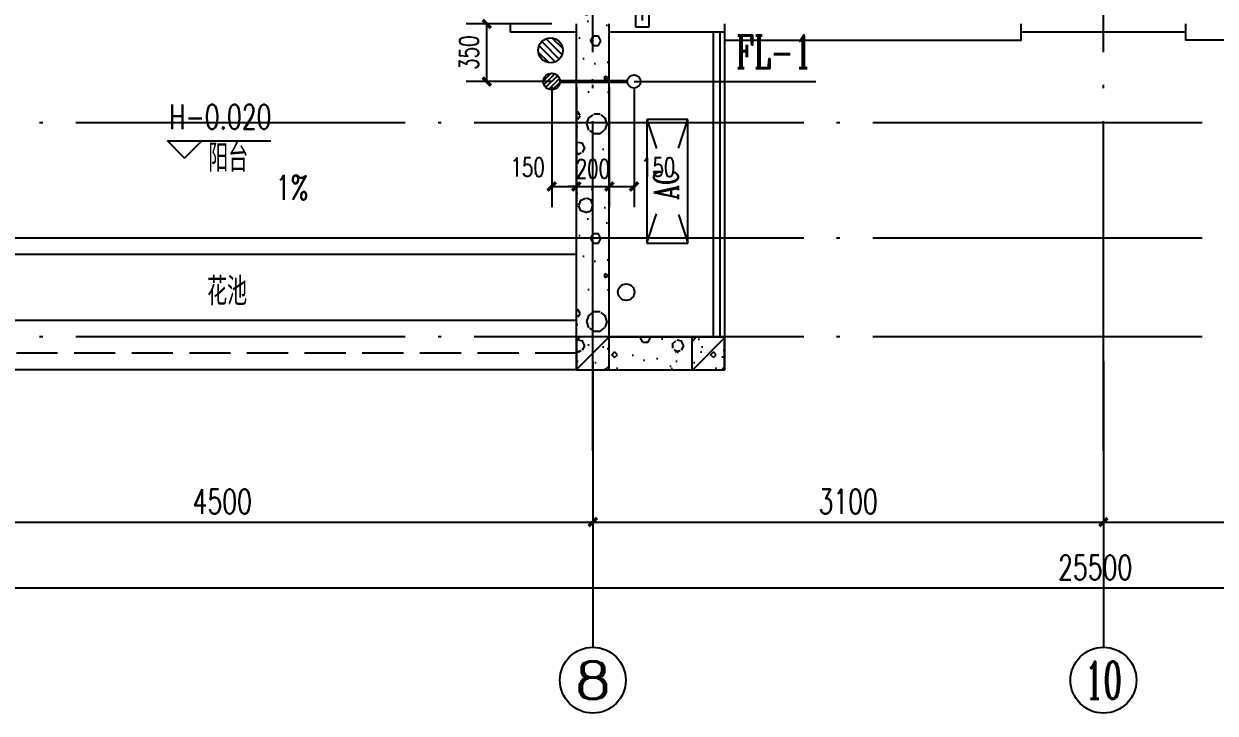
# Model space of a CAD drawing. Extents: x -287580 to -53108, y -522338 to -82629.
# Drawn here: x -147340 to -140107, y -475206 to -471022 of the extents above; entities that cross this region are included whole.
import ezdxf
from ezdxf.enums import TextEntityAlignment as Align

# ---------------------------------------------------------------- set-up
doc = ezdxf.new("R2010")
doc.units = 0
doc.header["$LTSCALE"] = 1000
doc.header["$MEASUREMENT"] = 0
doc.linetypes.add('DASH', pattern=[0.35, 0.25, -0.1])
doc.linetypes.add('DOTE', pattern=[2.42, 2, -0.2, 0.02, -0.2])
for name, color, linetype in [('AXIS', 3, 'Continuous'), ('AXIS_TEXT', 7, 'Continuous'), ('DIM_ELEV', 3, 'Continuous'), ('DIM_SYMB', 99, 'Continuous'), ('DIM_废水', 3, 'Continuous'), ('DOTE', 99, 'Continuous'), ('EQUIP_地漏', 7, 'Continuous'), ('kan', 146, 'Continuous'), ('KTIAO', 124, 'Continuous'), ('PIPE-废水', 31, 'Continuous'), ('PUB_HATCH', 8, 'Continuous'), ('PUB_TEXT', 7, 'Continuous'), ('TWT_DIM', 3, 'Continuous'), ('VPIPE-废水', 31, 'Continuous'), ('WALL', 9, 'Continuous'), ('家具', 187, 'Continuous'), ('栏杆', 169, 'Continuous'), ('空调、空调洞', 66, 'Continuous'), ('面层', 215, 'Continuous'), ('面积', 6, 'Continuous')]:
    doc.layers.add(name, color=color, linetype=linetype)
doc.layers.add('RENDERING', color=125, linetype='Continuous', lineweight=13)
doc.styles.add('_ROMANC', font='romanc__.ttf', dxfattribs={"width": 0.700005})
doc.styles.add('_TCH_AXIS', font='COMPLEX', dxfattribs={"bigfont": 'GBCBIG'})
doc.styles.add('_TCH_DIM', font='SIMPLEX', dxfattribs={"bigfont": 'GBCBIG'})
doc.styles.add('_TCH_DIM_T3', font='SIMPLEX', dxfattribs={"width": 0.705882, "bigfont": 'GBCBIG'})
doc.styles.add('_TWT_SERIAL', font='COMPLEX', dxfattribs={"width": 0.8, "height": 3, "bigfont": 'HZTXT'})
doc.styles.add('DIM_FONT', font='simplex_.ttf', dxfattribs={"width": 0.7, "bigfont": 'GBCBIG'})
doc.styles.get("Standard").update_dxf_attribs({"font": 'gbenor.shx', "bigfont": 'gbcbig.shx'})
doc.dimstyles.new('_TCH_ARCH&&50', dxfattribs={"dimtxt": 148.75, "dimasz": 50, "dimexe": 125, "dimexo": 150, "dimgap": 50, "dimtad": 1, "dimdec": 0, "dimzin": 0, "dimdsep": 46, "dimtxsty": '_TCH_DIM_T3', "dimblk": 'ARCHTICK', "dimcen": 0.09, "dimclrt": 7, "dimazin": 2, "dimtfac": 1, "dimtdec": 0, "dimtix": 1, "dimtmove": 2, "dimatfit": 3, "dimfxl": 0, "dimtolj": 1, "dimtzin": 0, "dimarcsym": 0})
doc.dimstyles.new('_TWT_ARCH&&50', dxfattribs={"dimtxt": 114.75, "dimasz": 50, "dimexe": 125, "dimexo": 150, "dimgap": 50, "dimtad": 1, "dimdec": 0, "dimzin": 0, "dimdsep": 46, "dimtxsty": '_TCH_DIM_T3', "dimblk": 'ARCHTICK', "dimcen": 0.09, "dimclrd": 4, "dimclre": 4, "dimclrt": 4, "dimazin": 2, "dimtfac": 1, "dimtdec": 0, "dimtix": 1, "dimtmove": 2, "dimatfit": 3, "dimfxl": 0, "dimtolj": 1, "dimtzin": 0, "dimarcsym": 0})
pattern_1 = [(45, (215520.8, 801911.87), (-88.388348, 88.388348), []), (50, (215520.8, 801911.87), (358.63009, -31.37607), [37.5, -412.5]), (355, (215520.8, 801911.87), (-69.37567, 376.09607), [30, -330]), (100.4514, (215550.7, 801909.25), (289.25469, 344.71977), [31.8701, -350.57106]), (46.1842, (215520.8, 802011.87), (533.62052, -82.7595), [56.25, -618.75]), (96.6356, (215565.27, 802004.97), (467.33135, 487.05894), [47.80514, -525.8565]), (351.1842, (215520.8, 802011.87), (467.33097, 487.0593), [45, -495]), (21, (215570.8, 801986.87), (298.45353, -201.30945), [37.5, -412.5]), (326, (215570.8, 801986.87), (121.65767, 362.57502), [30, -330]), (71.4514, (215595.67, 801970.1), (420.11131, 161.26525), [31.8701, -350.57106]), (37.5, (215520.8, 801911.87), (6.079928, 166.446927), [0, -326, 0, -335, 0, -331.25]), (7.5, (215520.8, 801911.87), (131.53477, 197.205856), [0, -191, 0, -318.5, 0, -126.25]), (327.5, (215409.3, 801911.87), (266.911218, -11.277436), [0, -125, 0, -390, 0, -517.5]), (317.5, (215359.3, 801911.87), (291.593085, 50.05249), [0, -162.5, 0, -259, 0, -367.5])]
pattern_2 = [(0, (177, -183), (300, 600), [0, -600]), (0, (-174, -264), (300, 600), [0, -600]), (0, (21, -270), (300, 600), [0, -600]), (0, (234, -93), (300, 600), [0, -600]), (0, (-15, -300), (300, 600), [0, -600]), (0, (294, 285), (300, 600), [0, -600]), (0, (111, 237), (300, 600), [0, -600]), (0, (207, 162), (300, 600), [0, -600]), (0, (-282, 150), (300, 600), [0, -600]), (0, (12, 123), (300, 600), [0, -600]), (0, (-102, -30), (300, 600), [0, -600]), (0, (-96, -255), (300, 600), [0, -600]), (0, (129, -279), (300, 600), [0, -600]), (0, (294, -15), (300, 600), [0, -600]), (0, (-267, -108), (300, 600), [0, -600]), (0, (-216, -6), (300, 600), [0, -600]), (0, (18, -48), (300, 600), [0, -600]), (0, (-66, -135), (300, 600), [0, -600]), (0, (-114, 63), (300, 600), [0, -600]), (0, (-39, 288), (300, 600), [0, -600]), (0, (-243, -234), (300, 600), [0, -600]), (0, (87, 165), (300, 600), [0, -600]), (0, (-192, 174), (300, 600), [0, -600]), (0, (-240, 252), (300, 600), [0, -600]), (130.601294, (257.143, 97.143), (-1499.9999834, 1800.0000079), [26.34155, -11037.111]), (18.434949, (214.29, 108.57), (1499.999994, 599.999996), [27.10524, -3767.6279]), (90, (214.3, 82.86), (300, 600), [25.7143, -1174.28565]), (161.56505, (240, 74.29), (-1500.000008, 599.999955), [27.10524, -3767.6279]), (53.130102, (240, 74.29), (300, 600), [28.5714, -2971.4285]), (135, (262.86, -231.43), (-300.00004, 599.99996), [24.24366, -1672.8126]), (45, (228.57, -231.43), (300, 600), [24.24366, -1672.8126]), (135, (245.71, -248.57), (-300.00004, 599.99996), [24.24366, -1672.8126]), (45, (245.71, -248.57), (300, 600), [24.24366, -1672.8126]), (116.56505, (-25.7, 171.43), (-5e-05, 1199.99997), [31.9438, -638.8765]), (180, (-40, 200), (-300, 600), [34.2857, -565.71425]), (63.43495, (-88.57, 171.43), (3e-06, 1200), [31.9438, -638.8765]), (116.56505, (-74.3, 142.86), (-5e-05, 1199.99997), [31.9438, -638.8765]), (0, (-74.3, 142.86), (300, 600), [34.2857, -565.71425]), (63.43495, (-40, 142.86), (3e-06, 1200), [31.9438, -638.8765]), (107.102728, (200, -31.429), (-899.9999656, 3000.0000048), [38.86135, -16282.9025]), (143.972626, (188.57, 5.714), (-5699.9999277, 4199.9999952), [38.86135, -8122.02]), (180, (157.14, 28.6), (-300, 600), [37.14286, -562.8571]), (36.027373, (88.57, 5.714), (5699.999958, 4199.9999547), [38.86135, -8122.02]), (71.565051, (77.14, -28.57), (900.000005, 2999.999995), [36.1403, -3758.5928]), (107.102728, (88.571, -65.714), (-899.9999656, 3000.0000048), [38.86135, -16282.9025]), (143.972626, (120, -88.57), (-5699.9999277, 4199.9999952), [38.86135, -8122.02]), (0, (120, -88.6), (300, 600), [37.14286, -562.8571]), (36.027373, (157.143, -88.57), (5699.999958, 4199.9999547), [38.86135, -8122.02]), (71.565051, (188.57, -65.71), (900.000005, 2999.999995), [36.1403, -3758.5928]), (150.255118, (205.714, 248.57), (-900.000002, 599.999993), [23.035, -4814.3196]), (90, (185.7, 237.14), (300, 600), [22.85714, -1177.14275]), (29.744881, (185.714, 237.14), (900, 599.999997), [23.035, -4814.3196]), (116.56505, (65.7, -177.14), (-5e-05, 1199.99997), [31.9438, -638.8765]), (168.690067, (51.43, -148.57), (-2700.000002, 599.999985), [29.13725, -6089.6855]), (41.185925, (0, -162.857), (7499.9999546, 6599.9999423), [30.37184, -12725.802]), (90, (0, -191.43), (300, 600), [28.5714, -1171.4285]), (138.814074, (22.857, -211.429), (-7499.9998667, 6600.000042), [30.37184, -12725.802]), (16.699244, (22.857, -211.429), (9899.9999255, 2999.9999686), [29.82945, -12498.5375]), (60.945396, (51.43, -202.857), (299.9999992, 599.9999947), [29.4161, -12325.3395]), (109.983106, (-185.714, 74.286), (-1500.0000056, 4199.9999889), [33.442, -14012.1975]), (155.556045, (-197.143, 105.714), (-3900.0000149, 1799.9999626), [34.523, -14465.1315]), (24.4439547, (-260, 105.714), (3900.000002, 1799.9999913), [34.523, -14465.1315]), (70.0168934, (-271.429, 74.286), (1500.0000045, 4199.9999896), [33.442, -14012.1975]), (109.983106, (-260, 42.857), (-1500.0000056, 4199.9999889), [33.442, -14012.1975]), (160.016893, (-228.57, 31.43), (-1500.000001, 599.9999727), [33.442, -6989.3775]), (19.983107, (-228.57, 31.43), (1499.999992, 599.999999), [33.442, -6989.3775]), (70.0168934, (-197.143, 42.857), (1500.0000045, 4199.9999896), [33.442, -14012.1975]), (122.005383, (37.14, 20), (-300.00004, 599.999969), [26.9542, -5633.434]), (18.434949, (-2.86, 34.29), (1499.999994, 599.999996), [27.10524, -3767.6279]), (90, (-2.86, 8.57), (300, 600), [25.7143, -1174.28565]), (161.56505, (22.86, 0), (-1500.000008, 599.999955), [27.10524, -3767.6279]), (54.462322, (22.857, 0), (2099.999997, 2999.9999955), [24.5781, -10298.2115]), (116.56505, (-137.14, -125.7), (-5e-05, 1199.99997), [31.9438, -638.8765]), (180, (-151.4, -97.14), (-300, 600), [31.4286, -568.5714]), (59.036243, (-200, -125.714), (300.000001, 599.999997), [33.3197, -6963.822]), (120.963756, (-182.857, -154.286), (-300.000041, 599.9999724), [33.3197, -6963.822]), (0, (-182.86, -154.3), (300, 600), [31.4286, -568.5714]), (63.43495, (-151.43, -154.3), (3e-06, 1200), [31.9438, -638.8765])]

# ---------------------------------------------------------------- blocks, each defined once
blk = doc.blocks.new('90304092557924')
at = {"layer": 'KTIAO', "color": 99}
for p, q in [((-375, 125), (-198.2, 66.1)), ((-375, 125), (-375, -125)), ((375, 125), (-375, 125)), ((375, 125), (198.2, 66.1)), ((375, -125), (375, 125)), ((-202.8, -67.6), (-375, -125)), ((200.5, -66.8), (375, -125)), ((-375, -125), (375, -125))]:
    blk.add_line(p, q, dxfattribs=at)
at = {"layer": 'KTIAO', "color": 99, "style": '_ROMANC', "width": 0.7}
blk.add_text('AC', height=148.6, dxfattribs=at).set_placement((-112.6, -66.3))
at = {"layer": 'KTIAO', "color": 99, "style": 'DIM_FONT', "oblique": 0, "width": 0.6, "flags": 9}
for tag in ['XSIZE', 'YSIZE']:
    blk.add_attdef(tag, (-375, -125), '', height=0.5, dxfattribs=at)
blk = doc.blocks.new('TRHH')
at = {"color": 6}
blk.add_circle((-244306.5, -473179.5), 50, dxfattribs=at)
blk = doc.blocks.new('A$C06D6341B')
at = {"layer": '空调、空调洞', "linetype": 'DASH'}
for p, q in [((80, 290), (0, 290)), ((0, 290), (0, 50)), ((40, 0), (40, 340)), ((80, 50), (80, 290)), ((0, 50), (80, 50))]:
    blk.add_line(p, q, dxfattribs=at)
blk = doc.blocks.new('A$C47FD7EE8')
at = {"layer": 'PUB_HATCH'}
h = blk.add_hatch(dxfattribs=at)
h.set_pattern_fill('钢筋混凝土', color=256, scale=50, style=0)
h.set_pattern_definition(pattern_1)
h.paths.add_polyline_path([(9800, 200), (9600, 200), (9600, 0), (9800, 0)])
h = blk.add_hatch(dxfattribs=at)
h.set_pattern_fill('钢筋混凝土', color=256, scale=50, style=0)
h.set_pattern_definition(pattern_1)
h.paths.add_polyline_path([(10500, 200), (10300, 200), (10300, 0), (10500, 0)])
at = {"color": 6}
for points in [[(9800, 200), (9600, 200), (9600, 0), (9800, 0)], [(10500, 200), (10300, 200), (10300, 0), (10500, 0)]]:
    blk.add_lwpolyline(points, close=True, dxfattribs=at)
blk = doc.blocks.new('_ArchTick')
at = {"color": 0, "linetype": 'ByBlock', "const_width": 0.4}
blk.add_lwpolyline([(-0.5, -0.5), (0.5, 0.5)], dxfattribs=at)
blk = doc.blocks.new('*D141')
at = {"layer": 'AXIS', "color": 0, "lineweight": -2}
for p, q in [((-148385, -473071.5), (-148385, -474170.6)), ((-143885, -473071.5), (-143885, -474170.6)), ((-148385, -474045.6), (-143885, -474045.6))]:
    blk.add_line(p, q, dxfattribs=at)
at = {"layer": 'Defpoints', "color": 0}
for p in [(-148385, -472921.5), (-143885, -472921.5), (-143885, -474045.6)]:
    blk.add_point(p, dxfattribs=at)
at = {"layer": 'AXIS', "color": 0, "lineweight": -2, "xscale": 50, "yscale": 50, "zscale": 50, "rotation": 180}
blk.add_blockref('_ArchTick', (-148385, -474045.6), dxfattribs=at)
at = {"layer": 'AXIS', "color": 0, "lineweight": -2, "xscale": 50, "yscale": 50, "zscale": 50}
blk.add_blockref('_ArchTick', (-143885, -474045.6), dxfattribs=at)
at = {"layer": 'AXIS', "color": 7, "insert": (-146135, -473921.2), "char_height": 148.75, "attachment_point": 5, "style": '_TCH_DIM_T3'}
blk.add_mtext('\\A1;4500', dxfattribs=at)
blk = doc.blocks.new('*D142')
at = {"layer": 'AXIS', "color": 0, "lineweight": -2}
for p, q in [((-143885, -473071.5), (-143885, -474170.6)), ((-140785, -473071.5), (-140785, -474170.6)), ((-143885, -474045.6), (-140785, -474045.6))]:
    blk.add_line(p, q, dxfattribs=at)
at = {"layer": 'Defpoints', "color": 0}
for p in [(-143885, -472921.5), (-140785, -472921.5), (-140785, -474045.6)]:
    blk.add_point(p, dxfattribs=at)
at = {"layer": 'AXIS', "color": 0, "lineweight": -2, "xscale": 50, "yscale": 50, "zscale": 50, "rotation": 180}
blk.add_blockref('_ArchTick', (-143885, -474045.6), dxfattribs=at)
at = {"layer": 'AXIS', "color": 0, "lineweight": -2, "xscale": 50, "yscale": 50, "zscale": 50}
blk.add_blockref('_ArchTick', (-140785, -474045.6), dxfattribs=at)
at = {"layer": 'AXIS', "color": 7, "insert": (-142335, -473921.2), "char_height": 148.75, "attachment_point": 5, "style": '_TCH_DIM_T3'}
blk.add_mtext('\\A1;3100', dxfattribs=at)
blk = doc.blocks.new('*D143')
at = {"layer": 'AXIS', "color": 0, "lineweight": -2}
for p, q in [((-140785, -473071.5), (-140785, -474170.6)), ((-137685, -473071.5), (-137685, -474170.6)), ((-140785, -474045.6), (-137685, -474045.6))]:
    blk.add_line(p, q, dxfattribs=at)
at = {"layer": 'Defpoints', "color": 0}
for p in [(-140785, -472921.5), (-137685, -472921.5), (-137685, -474045.6)]:
    blk.add_point(p, dxfattribs=at)
at = {"layer": 'AXIS', "color": 0, "lineweight": -2, "xscale": 50, "yscale": 50, "zscale": 50, "rotation": 180}
blk.add_blockref('_ArchTick', (-140785, -474045.6), dxfattribs=at)
at = {"layer": 'AXIS', "color": 0, "lineweight": -2, "xscale": 50, "yscale": 50, "zscale": 50}
blk.add_blockref('_ArchTick', (-137685, -474045.6), dxfattribs=at)
at = {"layer": 'AXIS', "color": 7, "insert": (-139235, -473921.2), "char_height": 148.75, "attachment_point": 5, "style": '_TCH_DIM_T3'}
blk.add_mtext('\\A1;3100', dxfattribs=at)
blk = doc.blocks.new('*D147')
at = {"layer": 'AXIS', "color": 0, "lineweight": -2}
for p, q in [((-153585, -473071.5), (-153585, -474570.6)), ((-128085, -473071.5), (-128085, -474570.6)), ((-153585, -474445.6), (-128085, -474445.6))]:
    blk.add_line(p, q, dxfattribs=at)
at = {"layer": 'Defpoints', "color": 0}
for p in [(-153585, -472921.5), (-128085, -472921.5), (-128085, -474445.6)]:
    blk.add_point(p, dxfattribs=at)
at = {"layer": 'AXIS', "color": 0, "lineweight": -2, "xscale": 50, "yscale": 50, "zscale": 50, "rotation": 180}
blk.add_blockref('_ArchTick', (-153585, -474445.6), dxfattribs=at)
at = {"layer": 'AXIS', "color": 0, "lineweight": -2, "xscale": 50, "yscale": 50, "zscale": 50}
blk.add_blockref('_ArchTick', (-128085, -474445.6), dxfattribs=at)
at = {"layer": 'AXIS', "color": 7, "insert": (-140835, -474321.2), "char_height": 148.75, "attachment_point": 5, "style": '_TCH_DIM_T3'}
blk.add_mtext('\\A1;25500', dxfattribs=at)
blk = doc.blocks.new('*D758')
at = {"layer": 'Defpoints', "color": 0}
for p in [(-144529, -471021.5), (-143985, -471021.5), (-143985, -471371.5)]:
    blk.add_point(p, dxfattribs=at)
at = {"layer": 'TWT_DIM', "color": 4, "lineweight": -2}
for p, q in [((-144135, -471021.5), (-144654, -471021.5)), ((-144529, -471371.5), (-144529, -471021.5)), ((-144135, -471371.5), (-144654, -471371.5))]:
    blk.add_line(p, q, dxfattribs=at)
at = {"layer": 'TWT_DIM', "color": 4, "lineweight": -2, "xscale": 50, "yscale": 50, "zscale": 50}
for p, rotation in [((-144529, -471021.5), 90), ((-144529, -471371.5), 270)]:
    blk.add_blockref('_ArchTick', p, dxfattribs=dict(at, rotation=rotation))
at = {"layer": 'TWT_DIM', "color": 4, "insert": (-144636.4, -471196.5), "char_height": 114.75, "attachment_point": 5, "rotation": 90, "style": '_TCH_DIM_T3'}
blk.add_mtext('\\A1;350', dxfattribs=at)
blk = doc.blocks.new('*D763')
at = {"layer": 'Defpoints', "color": 0}
for p in [(-143785, -471256.5), (-143635, -471256.5), (-143635, -472009)]:
    blk.add_point(p, dxfattribs=at)
at = {"layer": 'TWT_DIM', "color": 4, "lineweight": -2}
for p, q in [((-143785, -471406.5), (-143785, -472134)), ((-143635, -471406.5), (-143635, -472134)), ((-143785, -472009), (-143635, -472009))]:
    blk.add_line(p, q, dxfattribs=at)
at = {"layer": 'TWT_DIM', "color": 4, "lineweight": -2, "xscale": 50, "yscale": 50, "zscale": 50, "rotation": 180}
blk.add_blockref('_ArchTick', (-143785, -472009), dxfattribs=at)
at = {"layer": 'TWT_DIM', "color": 4, "lineweight": -2, "xscale": 50, "yscale": 50, "zscale": 50}
blk.add_blockref('_ArchTick', (-143635, -472009), dxfattribs=at)
at = {"layer": 'TWT_DIM', "color": 4, "insert": (-143488.6, -471891.5), "char_height": 114.75, "attachment_point": 5, "style": '_TCH_DIM_T3'}
blk.add_mtext('\\A1;150', dxfattribs=at)
blk = doc.blocks.new('*D764')
at = {"layer": 'Defpoints', "color": 0}
for p in [(-143985, -471256.5), (-143785, -471256.5), (-143785, -472009)]:
    blk.add_point(p, dxfattribs=at)
at = {"layer": 'TWT_DIM', "color": 4, "lineweight": -2}
for p, q in [((-143985, -471406.5), (-143985, -472134)), ((-143785, -471406.5), (-143785, -472134)), ((-143985, -472009), (-144035, -472009)), ((-143985, -472009), (-143785, -472009)), ((-143785, -472009), (-143735, -472009))]:
    blk.add_line(p, q, dxfattribs=at)
at = {"layer": 'TWT_DIM', "color": 4, "lineweight": -2, "xscale": 50, "yscale": 50, "zscale": 50}
blk.add_blockref('_ArchTick', (-143985, -472009), dxfattribs=at)
at = {"layer": 'TWT_DIM', "color": 4, "lineweight": -2, "xscale": 50, "yscale": 50, "zscale": 50, "rotation": 180}
blk.add_blockref('_ArchTick', (-143785, -472009), dxfattribs=at)
at = {"layer": 'TWT_DIM', "color": 4, "insert": (-143885, -471901.625), "char_height": 114.75, "attachment_point": 5, "style": '_TCH_DIM_T3'}
blk.add_mtext('\\A1;200', dxfattribs=at)
blk = doc.blocks.new('*D765')
at = {"layer": 'Defpoints', "color": 0}
for p in [(-144135, -471256.5), (-143985, -471256.5), (-143985, -472009)]:
    blk.add_point(p, dxfattribs=at)
at = {"layer": 'TWT_DIM', "color": 4, "lineweight": -2}
for p, q in [((-144135, -471406.5), (-144135, -472134)), ((-143985, -471406.5), (-143985, -472134)), ((-144135, -472009), (-143985, -472009))]:
    blk.add_line(p, q, dxfattribs=at)
at = {"layer": 'TWT_DIM', "color": 4, "lineweight": -2, "xscale": 50, "yscale": 50, "zscale": 50, "rotation": 180}
blk.add_blockref('_ArchTick', (-144135, -472009), dxfattribs=at)
at = {"layer": 'TWT_DIM', "color": 4, "lineweight": -2, "xscale": 50, "yscale": 50, "zscale": 50}
blk.add_blockref('_ArchTick', (-143985, -472009), dxfattribs=at)
at = {"layer": 'TWT_DIM', "color": 4, "insert": (-144281.4, -471891.5), "char_height": 114.75, "attachment_point": 5, "style": '_TCH_DIM_T3'}
blk.add_mtext('\\A1;150', dxfattribs=at)
blk = doc.blocks.new('$TwtSys$00000141')
for p, q in [((-94, 8), (-10, 92)), ((-94, 8), (-10, 92)), ((-87, -35), (35, 87)), ((-87, -35), (35, 87)), ((-66, -66), (66, 66)), ((-66, -66), (66, 66)), ((-32, -87), (88, 33)), ((-32, -87), (88, 33)), ((11, -92), (92, -11)), ((11, -92), (92, -11))]:
    blk.add_line(p, q)
blk.add_circle((0, 0), 94)
blk.add_circle((0, 0), 94)
blk = doc.blocks.new('$lvtry$00000171')
for p, q in [((-74.2, 10.6), (-10.6, 74.2)), ((-69.8, -27.4), (27.4, 69.8)), ((-53, -53), (53, 53)), ((-27.4, -69.8), (69.8, 27.4)), ((10.6, -74.2), (74.2, -10.6))]:
    blk.add_line(p, q)
blk.add_circle((0, 0), 75)
blk.add_point((0, 0))

msp = doc.modelspace()

# ---------------------------------------------------------------- hatches: boundary and pattern name
at = {"layer": 'PUB_HATCH'}
h = msp.add_hatch(dxfattribs=at)
h.set_pattern_fill('加气混凝土', color=256, scale=50, style=0)
h.set_pattern_definition(pattern_2)
h.paths.add_polyline_path([(-143985, -473121.5), (-143785, -472921.5), (-143785, -471021.5), (-143885, -470921.5), (-143985, -471021.5)])
h = msp.add_hatch(dxfattribs=at)
h.set_pattern_fill('加气混凝土', color=256, scale=50, style=0)
h.set_pattern_definition(pattern_2)
h.paths.add_polyline_path([(-143785, -472921.5), (-143985, -473121.5), (-143085, -473121.5), (-143085, -472921.5)])

# ---------------------------------------------------------------- linework, layer by layer
at = {"layer": 'AXIS'}
for p, q in [((-143885, -474084.6), (-143885, -474805.6)), ((-140785, -474084.6), (-140785, -474805.6))]:
    msp.add_line(p, q, dxfattribs=at)
for centre in [(-143885, -475005.6), (-140785, -475005.6)]:
    msp.add_circle(centre, 200, dxfattribs=at)
at = {"layer": 'DIM_ELEV'}
for p, q in [((-146363.5, -471836), (-146468.5, -471731)), ((-146468.5, -471731), (-145841.2, -471731)), ((-146363.5, -471836), (-146258.5, -471731))]:
    msp.add_line(p, q, dxfattribs=at)
at = {"layer": 'DIM_SYMB'}
msp.add_lwpolyline([(-145592.2, -471994.1, 0, 0, 0), (-144925.6, -471684.7, 40, 0, 0), (-144789.5, -471621.5, 0, 0, 0)], format="xyseb", dxfattribs=at)
at = {"layer": 'DIM_废水'}
for p, q in [((-143635, -471371.5), (-143085, -471371.5)), ((-143085, -471371.5), (-142531.4, -471371.5))]:
    msp.add_line(p, q, dxfattribs=at)
at = {"layer": 'DOTE', "linetype": 'DOTE'}
for p, q in [((-143885, -473612.6), (-143885, -466021.5)), ((-140785, -473612.6), (-140785, -466021.5)), ((-128085, -471621.5), (-154956.2, -471621.5)), ((-128085, -472321.5, 0), (-154956.2, -472321.5, 0)), ((-128085, -472921.5, 0), (-154956.2, -472921.5, 0))]:
    msp.add_line(p, q, dxfattribs=at)
at = {"layer": 'kan'}
msp.add_line((-143085, -471021.5), (-143085, -472921.5), dxfattribs=at)
at = {"layer": 'kan', "color": 124, "elevation": 0}
for points in [[(-143985, -472321.5), (-148285, -472321.5), (-148285, -472321.5)], [(-143985, -472421.5), (-148285, -472421.5)]]:
    msp.add_lwpolyline(points, dxfattribs=at)
at = {"layer": 'kan'}
msp.add_lwpolyline([(-143985, -472821.5), (-148285, -472821.5)], dxfattribs=at)
at = {"layer": 'kan', "linetype": 'DASH', "elevation": 0}
msp.add_lwpolyline([(-143985, -473021.5), (-148285, -473021.5)], dxfattribs=at)
at = {"layer": 'kan', "elevation": 0}
msp.add_lwpolyline([(-143985, -473121.5), (-148285, -473121.5)], dxfattribs=at)
at = {"layer": 'PIPE-废水', "ltscale": 0.5, "const_width": 22.5}
msp.add_lwpolyline([(-143675, -471371.5), (-144084.7, -471371.5)], dxfattribs=at)
at = {"layer": 'VPIPE-废水'}
msp.add_circle((-143635, -471371.5), 40, dxfattribs=at)
at = {"layer": 'WALL'}
for p, q in [((-143985, -473121.5), (-143985, -471021.5)), ((-143785, -472921.5), (-143785, -471021.5)), ((-143785, -472921.5), (-143085, -472921.5)), ((-143085, -472921.5), (-143085, -473121.5)), ((-143985, -473121.5), (-143085, -473121.5))]:
    msp.add_line(p, q, dxfattribs=at)
at = {"layer": '栏杆'}
for p, q in [((-143155, -471071.5), (-143155, -472921.5)), ((-143115, -471071.5), (-143115, -472921.5))]:
    msp.add_line(p, q, dxfattribs=at)
at = {"layer": '面层'}
for points in [[(-144385, -471071.5), (-144385, -471021.5)], [(-143085, -471021.5), (-143085, -471121.5), (-141285, -471121.5), (-141285, -471021.5)], [(-138485, -471021.5), (-138485, -471121.5), (-140285, -471121.5), (-140285, -471021.5)], [(-143985, -471071.5), (-144385, -471071.5)], [(-143085, -471071.5), (-143785, -471071.5)], [(-140285, -471071.5), (-141285, -471071.5)]]:
    msp.add_lwpolyline(points, dxfattribs=at)

# ---------------------------------------------------------------- block references
at = {"color": 6}
msp.add_blockref('TRHH', (100623.8, 529.4), dxfattribs=at)
at = {"layer": 'EQUIP_地漏', "xscale": 0.5355, "yscale": 0.5355, "zscale": 0.5355}
msp.add_blockref('$TwtSys$00000141', (-144135, -471371.5), dxfattribs=at)
at = {"layer": 'RENDERING', "rotation": 90}
msp.add_blockref('90304092557924', (-143432.8, -471977), dxfattribs=at)
at = {"layer": '家具', "rotation": 89.99999999999999}
msp.add_blockref('$lvtry$00000171', (-144141.9, -471182.3), dxfattribs=at)
at = {"layer": '空调、空调洞', "xscale": -1, "rotation": 180}
msp.add_blockref('A$C06D6341B', (-143625, -470751.5), dxfattribs=at)
at = {"layer": '面积'}
msp.add_blockref('A$C47FD7EE8', (-153585, -473121.5), dxfattribs=at)

# ---------------------------------------------------------------- texts
at = {"layer": 'AXIS_TEXT', "style": '_TCH_AXIS'}
for s, height, width, p, p2 in [('8', 226.3, 1.5, (-143998.1, -475118.8), (-143771.9, -475118.8)), ('10', 226.27, 0.724138, (-140898.1, -475118.8), (-140671.9, -475118.8))]:
    msp.add_text(s, height=height, dxfattribs=dict(at, width=width)).set_placement(p, p2, align=Align.FIT)
at = {"layer": 'DIM_ELEV', "color": 7, "style": '_TCH_DIM', "width": 0.705882}
msp.add_text('H-0.020', height=148.75, dxfattribs=at).set_placement((-146457.5, -471660.7))
at = {"layer": 'DIM_废水', "color": 7, "style": '_TWT_SERIAL', "width": 0.64}
msp.add_text('FL-1', height=200, dxfattribs=at).set_placement((-143016.3, -471291.5))
at = {"layer": 'PUB_TEXT'}
for s, p in [('阳台', (-146220.7, -471919.9, 0)), ('花池', (-146227.3, -472729.4, 0))]:
    msp.add_text(s, height=168.79, dxfattribs=at).set_placement(p)
at = {"layer": 'PUB_TEXT', "style": '_TCH_DIM', "width": 0.705882}
msp.add_text('1%%%', height=148.75, dxfattribs=at).set_placement((-145809.8, -472090.6))

# ---------------------------------------------------------------- dimensions: what is measured, and where the dimension line sits
at = {"layer": 'AXIS'}
for p1, p2, distance, picture, middle in [((-153585, -472921.5), (-128085, -472921.5), -1524.1, '*D147', (-140835, -474321.2)), ((-148385, -472921.5), (-143885, -472921.5), -1124.1, '*D141', (-146135, -473921.2)), ((-143885, -472921.5), (-140785, -472921.5), -1124.1, '*D142', (-142335, -473921.2)), ((-140785, -472921.5), (-137685, -472921.5), -1124.1, '*D143', (-139235, -473921.2))]:
    dim = msp.add_aligned_dim(p1=p1, p2=p2, distance=distance, dimstyle='_TCH_ARCH&&50', dxfattribs=at)
    dim.commit()
    dim.dimension.update_dxf_attribs({"geometry": picture, "text_midpoint": middle})
at = {"layer": 'TWT_DIM'}
for p1, p2, distance, picture, middle in [((-143985, -471371.5), (-143985, -471021.5), 544, '*D758', (-144636.4, -471196.5)), ((-143985, -471256.5), (-143785, -471256.5), -752.5, '*D764', (-143885, -471901.6))]:
    dim = msp.add_aligned_dim(p1=p1, p2=p2, distance=distance, dimstyle='_TWT_ARCH&&50', dxfattribs=at)
    dim.commit()
    dim.dimension.update_dxf_attribs({"geometry": picture, "text_midpoint": middle})
for base, p1, p2, picture, middle in [((-143985, -472009), (-144135, -471256.5), (-143985, -471256.5), '*D765', (-144281.4, -471891.5)), ((-143635, -472009), (-143785, -471256.5), (-143635, -471256.5), '*D763', (-143488.6, -471891.5))]:
    dim = msp.add_linear_dim(base=base, p1=p1, p2=p2, angle=360, dimstyle='_TWT_ARCH&&50', dxfattribs=at)
    dim.commit()
    dim.dimension.update_dxf_attribs({"geometry": picture, "text_midpoint": middle, "dimtype": 129})

doc.saveas('drawing.dxf')
